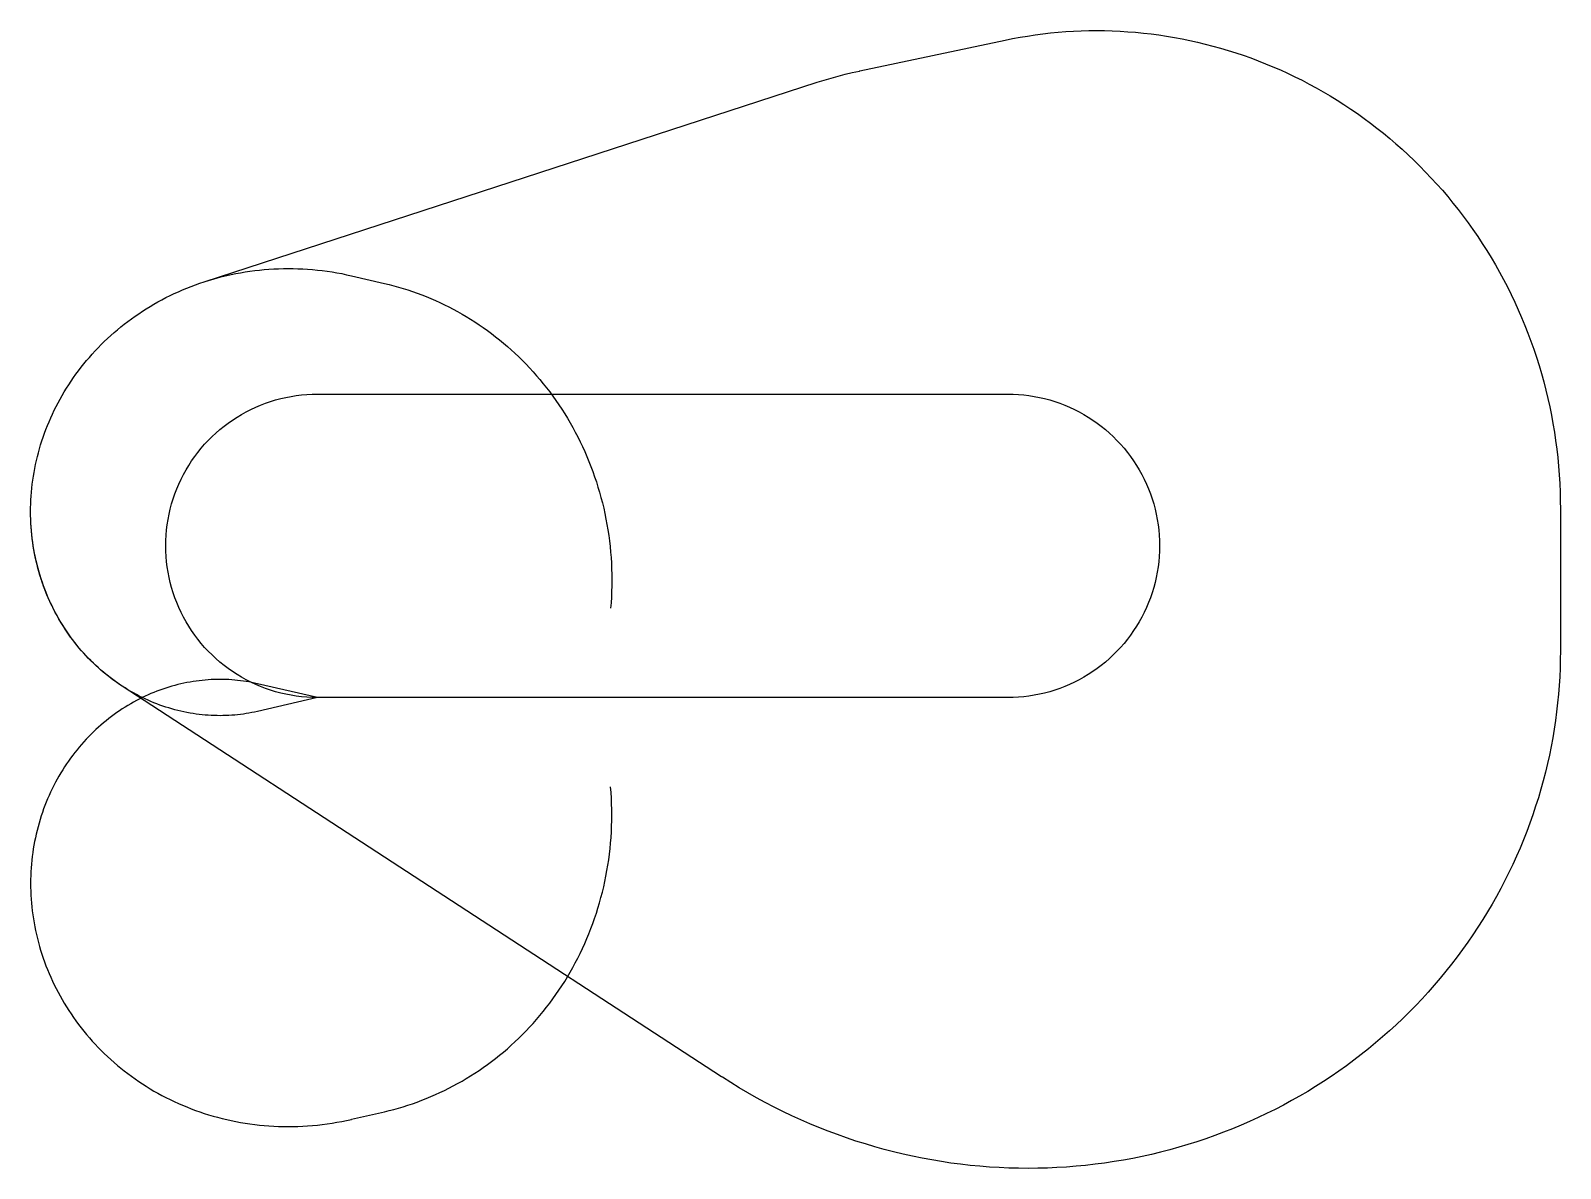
# Model space of a CAD drawing. Header units: metres. Extents: x -6012 to 26055, y -9868 to 13978.
import ezdxf

# ---------------------------------------------------------------- set-up
doc = ezdxf.new("R2010")
doc.units = ezdxf.units.M

msp = doc.modelspace()

# ---------------------------------------------------------------- linework, layer by layer
at = {"layer": 'NorminalTrack', "color": 1}
msp.add_lwpolyline([(0, 0), (0, 0), (-111, 2), (-222, 8), (-332, 17), (-443, 31), (-552, 48), (-661, 70), (-769, 94), (-877, 123), (-983, 156), (-1088, 192), (-1191, 232), (-1294, 275), (-1394, 322), (-1493, 372), (-1590, 426), (-1685, 483), (-1779, 544), (-1869, 607), (-1958, 674), (-2044, 744), (-2128, 817), (-2209, 893), (-2288, 971), (-2364, 1052), (-2436, 1136), (-2506, 1222), (-2573, 1311), (-2637, 1402), (-2697, 1495), (-2754, 1590), (-2808, 1687), (-2859, 1786), (-2906, 1887), (-2949, 1989), (-2989, 2093), (-3025, 2198), (-3057, 2304), (-3086, 2411), (-3111, 2519), (-3132, 2628), (-3150, 2738), (-3163, 2848), (-3173, 2959), (-3179, 3070), (-3181, 3181), (-3179, 3291), (-3173, 3402), (-3163, 3513), (-3150, 3623), (-3132, 3733), (-3111, 3842), (-3086, 3950), (-3057, 4057), (-3025, 4163), (-2989, 4268), (-2949, 4372), (-2906, 4474), (-2859, 4575), (-2808, 4674), (-2754, 4771), (-2697, 4866), (-2637, 4959), (-2573, 5050), (-2506, 5139), (-2436, 5225), (-2364, 5309), (-2288, 5390), (-2209, 5468), (-2128, 5544), (-2044, 5617), (-1958, 5687), (-1869, 5754), (-1779, 5817), (-1685, 5878), (-1590, 5935), (-1493, 5989), (-1394, 6039), (-1294, 6086), (-1191, 6129), (-1088, 6169), (-983, 6205), (-877, 6238), (-769, 6267), (-661, 6292), (-552, 6313), (-443, 6330), (-332, 6344), (-222, 6353), (-111, 6359), (0, 6361), (0, 6361), (14472, 6361), (14472, 6361), (14583, 6359), (14694, 6353), (14805, 6344), (14915, 6330), (15025, 6313), (15133, 6292), (15242, 6267), (15349, 6238), (15455, 6205), (15560, 6169), (15664, 6129), (15766, 6086), (15866, 6039), (15965, 5989), (16062, 5935), (16158, 5878), (16251, 5817), (16342, 5754), (16430, 5687), (16517, 5617), (16600, 5544), (16682, 5468), (16760, 5390), (16836, 5309), (16909, 5225), (16979, 5139), (17045, 5050), (17109, 4959), (17169, 4866), (17227, 4771), (17280, 4674), (17331, 4575), (17378, 4474), (17421, 4372), (17461, 4268), (17497, 4163), (17530, 4057), (17558, 3950), (17583, 3842), (17604, 3733), (17622, 3623), (17635, 3513), (17645, 3402), (17651, 3291), (17653, 3181), (17651, 3070), (17645, 2959), (17635, 2848), (17622, 2738), (17604, 2628), (17583, 2519), (17558, 2411), (17530, 2304), (17497, 2198), (17461, 2093), (17421, 1989), (17378, 1887), (17331, 1786), (17280, 1687), (17227, 1590), (17169, 1495), (17109, 1402), (17045, 1311), (16979, 1222), (16909, 1136), (16836, 1052), (16760, 971), (16682, 893), (16600, 817), (16517, 744), (16430, 674), (16342, 607), (16251, 544), (16158, 483), (16062, 426), (15965, 372), (15866, 322), (15766, 275), (15664, 232), (15560, 192), (15455, 156), (15349, 123), (15242, 94), (15133, 70), (15025, 48), (14915, 31), (14805, 17), (14694, 8), (14583, 2), (14472, 0), (0, 0)], dxfattribs=at)
at = {"layer": 'WindSpiral', "color": 5}
for points in [[(0, 0), (-1259, -291), (-1317, -304), (-1376, -316), (-1435, -327), (-1494, -337), (-1553, -346), (-1613, -354), (-1674, -361), (-1734, -366), (-1795, -371), (-1857, -375), (-1918, -378), (-1980, -379), (-2042, -380), (-2104, -379), (-2167, -378), (-2229, -375), (-2292, -371), (-2355, -366), (-2418, -360), (-2481, -353), (-2544, -345), (-2608, -335), (-2671, -325), (-2734, -313), (-2798, -300), (-2861, -286), (-2924, -271), (-2988, -255), (-3051, -237), (-3114, -218), (-3177, -199), (-3239, -178), (-3302, -156), (-3364, -132), (-3427, -108), (-3489, -82), (-3550, -55), (-3612, -27), (-3673, 2), (-3734, 32), (-3794, 64), (-3854, 96), (-3914, 130), (-3973, 165), (-4032, 201), (-4090, 238), (-4148, 276), (-4206, 316), (-4263, 356), (-4319, 398), (-4375, 441), (-4430, 485), (-4485, 530), (-4539, 576), (-4592, 623), (-4645, 671), (-4696, 720), (-4748, 771), (-4798, 822), (-4848, 875), (-4897, 928), (-4945, 982), (-4993, 1038), (-5039, 1094), (-5085, 1152), (-5130, 1210), (-5174, 1269), (-5217, 1330), (-5259, 1391), (-5300, 1453), (-5340, 1516), (-5379, 1580), (-5417, 1644), (-5454, 1710), (-5490, 1776), (-5525, 1844), (-5559, 1912), (-5592, 1980), (-5624, 2050), (-5655, 2120), (-5684, 2191), (-5712, 2263), (-5739, 2335), (-5765, 2408), (-5790, 2482), (-5813, 2556), (-5836, 2631), (-5857, 2707), (-5876, 2783), (-5895, 2860), (-5912, 2937), (-5928, 3015), (-5942, 3093), (-5955, 3171), (-5967, 3250), (-5978, 3330), (-5987, 3410), (-5995, 3490), (-6001, 3570), (-6006, 3651), (-6009, 3732), (-6012, 3814), (-6012, 3895), (-6012, 3977), (-6010, 4059), (-6006, 4142), (-6001, 4224), (-5995, 4307), (-5987, 4389), (-5977, 4472), (-5966, 4555), (-5954, 4637), (-5940, 4720), (-5925, 4803), (-5908, 4885), (-5890, 4968), (-5870, 5050), (-5849, 5132), (-5826, 5214), (-5802, 5296), (-5776, 5378), (-5749, 5459), (-5720, 5540), (-5690, 5621), (-5658, 5702), (-5625, 5782), (-5591, 5861), (-5555, 5941), (-5517, 6020), (-5478, 6098), (-5437, 6176), (-5395, 6253), (-5352, 6330), (-5307, 6406), (-5261, 6482), (-5213, 6557), (-5164, 6631), (-5113, 6705), (-5061, 6778), (-5008, 6850), (-4953, 6921), (-4897, 6992), (-4840, 7062), (-4781, 7130), (-4721, 7198), (-4659, 7266), (-4597, 7332), (-4532, 7397), (-4467, 7461), (-4400, 7525), (-4332, 7587), (-4263, 7648), (-4193, 7708), (-4121, 7767), (-4049, 7825), (-3975, 7882), (-3899, 7938), (-3823, 7992), (-3746, 8045), (-3667, 8097), (-3588, 8148), (-3507, 8197), (-3426, 8246), (-3343, 8292), (-3259, 8338), (-3175, 8382), (-3089, 8425), (-3003, 8466), (-2915, 8506), (-2827, 8544), (-2738, 8581), (-2648, 8617), (-2557, 8651), (-2465, 8683), (-2373, 8714), (-2373, 8714), (10477, 12894), (10622, 12940), (10768, 12983), (10915, 13024), (11063, 13062), (11212, 13098), (11361, 13131), (11369, 13133), (14414, 13778), (14571, 13810), (14728, 13839), (14887, 13865), (15046, 13889), (15205, 13910), (15365, 13928), (15526, 13943), (15687, 13956), (15849, 13966), (16011, 13973), (16173, 13977), (16335, 13978), (16498, 13977), (16661, 13972), (16824, 13965), (16987, 13955), (17150, 13942), (17313, 13926), (17476, 13908), (17639, 13886), (17801, 13862), (17964, 13834), (18126, 13804), (18288, 13771), (18449, 13735), (18610, 13697), (18771, 13655), (18930, 13611), (19090, 13563), (19248, 13513), (19406, 13460), (19564, 13404), (19720, 13346), (19876, 13284), (20030, 13220), (20184, 13153), (20337, 13084), (20489, 13011), (20639, 12936), (20789, 12858), (20937, 12777), (21084, 12694), (21230, 12608), (21374, 12519), (21518, 12428), (21659, 12334), (21799, 12238), (21938, 12139), (22075, 12037), (22210, 11933), (22344, 11827), (22476, 11718), (22606, 11606), (22735, 11493), (22862, 11376), (22986, 11258), (23109, 11137), (23230, 11014), (23349, 10888), (23466, 10761), (23580, 10631), (23693, 10499), (23803, 10365), (23911, 10229), (24017, 10091), (24121, 9951), (24222, 9809), (24321, 9665), (24417, 9519), (24511, 9371), (24603, 9221), (24692, 9070), (24778, 8917), (24862, 8762), (24944, 8606), (25022, 8448), (25098, 8288), (25172, 8127), (25242, 7965), (25310, 7801), (25375, 7636), (25437, 7469), (25496, 7301), (25553, 7132), (25606, 6962), (25657, 6791), (25705, 6619), (25749, 6445), (25791, 6271), (25830, 6096), (25866, 5919), (25898, 5742), (25928, 5565), (25954, 5386), (25978, 5207), (25998, 5028), (26015, 4847), (26030, 4667), (26041, 4486), (26048, 4304), (26053, 4122), (26055, 3946), (26055, 982), (26053, 800), (26048, 617), (26040, 435), (26029, 252), (26015, 69), (25997, -113), (25976, -296), (25952, -478), (25925, -660), (25895, -842), (25861, -1023), (25824, -1204), (25784, -1385), (25741, -1565), (25695, -1744), (25645, -1923), (25592, -2102), (25536, -2279), (25477, -2456), (25415, -2631), (25349, -2806), (25281, -2980), (25209, -3153), (25135, -3325), (25057, -3496), (24976, -3665), (24892, -3833), (24805, -4000), (24715, -4166), (24622, -4330), (24526, -4493), (24428, -4654), (24326, -4814), (24221, -4972), (24114, -5128), (24004, -5283), (23890, -5436), (23775, -5587), (23656, -5736), (23534, -5883), (23410, -6029), (23284, -6172), (23154, -6313), (23022, -6452), (22888, -6589), (22751, -6724), (22611, -6856), (22469, -6986), (22325, -7114), (22178, -7239), (22029, -7362), (21877, -7483), (21724, -7601), (21568, -7716), (21410, -7829), (21250, -7939), (21087, -8046), (20923, -8151), (20757, -8253), (20589, -8352), (20419, -8448), (20247, -8541), (20073, -8632), (19897, -8719), (19720, -8804), (19541, -8885), (19361, -8964), (19179, -9039), (18996, -9111), (18811, -9180), (18624, -9246), (18437, -9309), (18248, -9369), (18058, -9425), (17867, -9478), (17674, -9528), (17481, -9574), (17286, -9617), (17091, -9657), (16895, -9693), (16698, -9726), (16500, -9756), (16301, -9782), (16102, -9805), (15902, -9824), (15702, -9840), (15501, -9852), (15300, -9861), (15099, -9866), (14897, -9868), (14695, -9866), (14493, -9861), (14291, -9852), (14089, -9840), (13886, -9824), (13684, -9804), (13482, -9781), (13280, -9755), (13079, -9725), (12878, -9691), (12677, -9654), (12477, -9613), (12277, -9569), (12078, -9521), (11879, -9470), (11682, -9415), (11485, -9356), (11288, -9295), (11093, -9229), (10899, -9160), (10706, -9088), (10513, -9012), (10322, -8933), (10133, -8851), (9944, -8765), (9757, -8676), (9571, -8583), (9387, -8487), (9204, -8388), (9022, -8285), (8843, -8179), (8665, -8070), (8488, -7958), (8473, -7948), (-4096, 242), (-4154, 280), (-4212, 320), (-4268, 361), (-4325, 402), (-4381, 445), (-4436, 489), (-4490, 534), (-4544, 581), (-4597, 628), (-4650, 676), (-4702, 726), (-4753, 776), (-4804, 828), (-4853, 880), (-4902, 934), (-4950, 988), (-4998, 1044), (-5044, 1100), (-5090, 1158), (-5134, 1216), (-5178, 1276), (-5221, 1336), (-5263, 1397), (-5304, 1459), (-5344, 1523), (-5383, 1586), (-5421, 1651), (-5458, 1717), (-5494, 1783), (-5529, 1851), (-5563, 1919), (-5596, 1988), (-5627, 2057), (-5658, 2128), (-5687, 2199), (-5715, 2270), (-5742, 2343), (-5768, 2416), (-5792, 2490), (-5816, 2564), (-5838, 2639), (-5859, 2715), (-5878, 2791), (-5897, 2868), (-5914, 2945), (-5929, 3023), (-5944, 3101), (-5957, 3180), (-5968, 3259), (-5979, 3338), (-5988, 3418), (-5995, 3498), (-6002, 3579), (-6006, 3660), (-6010, 3741), (-6012, 3822), (-6012, 3897)], [(0, 0), (-1259, -291), (-1317, -304), (-1376, -316), (-1435, -327), (-1494, -337), (-1553, -346), (-1613, -354), (-1674, -361), (-1734, -366), (-1795, -371), (-1857, -375), (-1918, -378), (-1980, -379), (-2042, -380), (-2104, -379), (-2167, -378), (-2229, -375), (-2292, -371), (-2355, -366), (-2418, -360), (-2481, -353), (-2544, -345), (-2608, -335), (-2671, -325), (-2734, -313), (-2798, -300), (-2861, -286), (-2924, -271), (-2988, -255), (-3051, -237), (-3114, -218), (-3177, -199), (-3239, -178), (-3302, -156), (-3364, -132), (-3427, -108), (-3489, -82), (-3550, -55), (-3612, -27), (-3673, 2), (-3734, 32), (-3794, 64), (-3854, 96), (-3914, 130), (-3973, 165), (-4032, 201), (-4090, 238), (-4148, 276), (-4206, 316), (-4263, 356), (-4319, 398), (-4375, 441), (-4430, 485), (-4485, 530), (-4539, 576), (-4592, 623), (-4645, 671), (-4696, 720), (-4748, 771), (-4798, 822), (-4848, 875), (-4897, 928), (-4945, 982), (-4993, 1038), (-5039, 1094), (-5085, 1152), (-5130, 1210), (-5174, 1269), (-5217, 1330), (-5259, 1391), (-5300, 1453), (-5340, 1516), (-5379, 1580), (-5417, 1644), (-5454, 1710), (-5490, 1776), (-5525, 1844), (-5559, 1912), (-5592, 1980), (-5624, 2050), (-5655, 2120), (-5684, 2191), (-5712, 2263), (-5739, 2335), (-5765, 2408), (-5790, 2482), (-5813, 2556), (-5836, 2631), (-5857, 2707), (-5876, 2783), (-5895, 2860), (-5912, 2937), (-5928, 3015), (-5942, 3093), (-5955, 3171), (-5967, 3250), (-5978, 3330), (-5987, 3410), (-5995, 3490), (-6001, 3570), (-6006, 3651), (-6009, 3732), (-6012, 3814), (-6012, 3895), (-6012, 3977), (-6010, 4059), (-6006, 4142), (-6001, 4224), (-5995, 4307), (-5987, 4389), (-5977, 4472), (-5966, 4555), (-5954, 4637), (-5940, 4720), (-5925, 4803), (-5908, 4885), (-5890, 4968), (-5870, 5050), (-5849, 5132), (-5826, 5214), (-5802, 5296), (-5776, 5378), (-5749, 5459), (-5720, 5540), (-5690, 5621), (-5658, 5702), (-5625, 5782), (-5591, 5861), (-5555, 5941), (-5517, 6020), (-5478, 6098), (-5437, 6176), (-5395, 6253), (-5352, 6330), (-5307, 6406), (-5261, 6482), (-5213, 6557), (-5164, 6631), (-5113, 6705), (-5061, 6778), (-5008, 6850), (-4953, 6921), (-4897, 6992), (-4840, 7062), (-4781, 7130), (-4721, 7198), (-4659, 7266), (-4597, 7332), (-4532, 7397), (-4467, 7461), (-4400, 7525), (-4332, 7587), (-4263, 7648), (-4193, 7708), (-4121, 7767), (-4049, 7825), (-3975, 7882), (-3899, 7938), (-3823, 7992), (-3746, 8045), (-3667, 8097), (-3588, 8148), (-3507, 8197), (-3426, 8246), (-3343, 8292), (-3259, 8338), (-3175, 8382), (-3089, 8425), (-3003, 8466), (-2915, 8506), (-2827, 8544), (-2738, 8581), (-2648, 8617), (-2557, 8651), (-2465, 8683), (-2373, 8714), (-2280, 8743), (-2186, 8771), (-2092, 8797), (-1997, 8822), (-1901, 8845), (-1805, 8866), (-1708, 8886), (-1610, 8904), (-1512, 8921), (-1414, 8935), (-1315, 8949), (-1215, 8960), (-1116, 8970), (-1016, 8977), (-915, 8984), (-814, 8988), (-713, 8991), (-612, 8992), (-510, 8991), (-409, 8988), (-307, 8984), (-205, 8978), (-103, 8970), (-1, 8960), (101, 8948), (204, 8935), (306, 8919), (408, 8902), (510, 8884), (612, 8863), (713, 8840), (717, 8839), (1404, 8681), (1503, 8657), (1601, 8631), (1699, 8604), (1797, 8575), (1895, 8544), (1992, 8512), (2089, 8477), (2186, 8441), (2282, 8403), (2377, 8364), (2473, 8322), (2567, 8279), (2661, 8234), (2754, 8188), (2847, 8139), (2939, 8089), (3031, 8038), (3121, 7984), (3211, 7929), (3300, 7872), (3389, 7814), (3476, 7754), (3563, 7692), (3648, 7628), (3733, 7563), (3817, 7497), (3899, 7429), (3981, 7359), (4062, 7287), (4141, 7215), (4219, 7140), (4297, 7064), (4373, 6987), (4448, 6908), (4521, 6828), (4593, 6746), (4664, 6663), (4734, 6578), (4802, 6492), (4869, 6405), (4935, 6316), (4999, 6226), (5062, 6135), (5123, 6042), (5183, 5949), (5241, 5854), (5297, 5757), (5352, 5660), (5406, 5562), (5458, 5462), (5508, 5362), (5556, 5260), (5603, 5157), (5648, 5053), (5691, 4949), (5733, 4843), (5773, 4736), (5811, 4629), (5847, 4521), (5881, 4412), (5914, 4302), (5944, 4191), (5973, 4080), (6000, 3968), (6025, 3855), (6048, 3741), (6069, 3627), (6088, 3513), (6106, 3398), (6121, 3282), (6134, 3166), (6145, 3050), (6154, 2933), (6161, 2815), (6166, 2698), (6169, 2580), (6170, 2462), (6169, 2344), (6166, 2225), (6161, 2106), (6154, 1988), (6145, 1873)], [(0, 0), (-1259, 291), (-1317, 304), (-1376, 316), (-1435, 327), (-1494, 337), (-1553, 346), (-1613, 354), (-1674, 361), (-1734, 366), (-1795, 371), (-1857, 375), (-1918, 378), (-1980, 379), (-2042, 380), (-2104, 379), (-2167, 378), (-2229, 375), (-2292, 371), (-2355, 366), (-2418, 360), (-2481, 353), (-2544, 345), (-2608, 335), (-2671, 325), (-2734, 313), (-2798, 300), (-2861, 286), (-2924, 271), (-2988, 255), (-3051, 237), (-3114, 218), (-3177, 199), (-3239, 178), (-3302, 156), (-3364, 132), (-3427, 108), (-3489, 82), (-3550, 55), (-3612, 27), (-3673, -2), (-3734, -32), (-3794, -64), (-3854, -96), (-3914, -130), (-3973, -165), (-4032, -201), (-4090, -238), (-4148, -276), (-4206, -316), (-4263, -356), (-4319, -398), (-4375, -441), (-4430, -485), (-4485, -530), (-4539, -576), (-4592, -623), (-4645, -671), (-4696, -720), (-4748, -771), (-4798, -822), (-4848, -875), (-4897, -928), (-4945, -982), (-4993, -1038), (-5039, -1094), (-5085, -1152), (-5130, -1210), (-5174, -1269), (-5217, -1330), (-5259, -1391), (-5300, -1453), (-5340, -1516), (-5379, -1580), (-5417, -1644), (-5454, -1710), (-5490, -1776), (-5525, -1844), (-5559, -1912), (-5592, -1980), (-5624, -2050), (-5655, -2120), (-5684, -2191), (-5712, -2263), (-5739, -2335), (-5765, -2408), (-5790, -2482), (-5813, -2556), (-5836, -2631), (-5857, -2707), (-5876, -2783), (-5895, -2860), (-5912, -2937), (-5928, -3015), (-5942, -3093), (-5955, -3171), (-5967, -3250), (-5978, -3330), (-5987, -3410), (-5995, -3490), (-6001, -3570), (-6006, -3651), (-6009, -3732), (-6012, -3814), (-6012, -3895), (-6012, -3977), (-6010, -4059), (-6006, -4142), (-6001, -4224), (-5995, -4307), (-5987, -4389), (-5977, -4472), (-5966, -4555), (-5954, -4637), (-5940, -4720), (-5925, -4803), (-5908, -4885), (-5890, -4968), (-5870, -5050), (-5849, -5132), (-5826, -5214), (-5802, -5296), (-5776, -5378), (-5749, -5459), (-5720, -5540), (-5690, -5621), (-5658, -5702), (-5625, -5782), (-5591, -5861), (-5555, -5941), (-5517, -6020), (-5478, -6098), (-5437, -6176), (-5395, -6253), (-5352, -6330), (-5307, -6406), (-5261, -6482), (-5213, -6557), (-5164, -6631), (-5113, -6705), (-5061, -6778), (-5008, -6850), (-4953, -6921), (-4897, -6992), (-4840, -7062), (-4781, -7130), (-4721, -7198), (-4659, -7266), (-4597, -7332), (-4532, -7397), (-4467, -7461), (-4400, -7525), (-4332, -7587), (-4263, -7648), (-4193, -7708), (-4121, -7767), (-4049, -7825), (-3975, -7882), (-3899, -7938), (-3823, -7992), (-3746, -8045), (-3667, -8097), (-3588, -8148), (-3507, -8197), (-3426, -8246), (-3343, -8292), (-3259, -8338), (-3175, -8382), (-3089, -8425), (-3003, -8466), (-2915, -8506), (-2827, -8544), (-2738, -8581), (-2648, -8617), (-2557, -8651), (-2465, -8683), (-2373, -8714), (-2280, -8743), (-2186, -8771), (-2092, -8797), (-1997, -8822), (-1901, -8845), (-1805, -8866), (-1708, -8886), (-1610, -8904), (-1512, -8921), (-1414, -8935), (-1315, -8949), (-1215, -8960), (-1116, -8970), (-1016, -8977), (-915, -8984), (-814, -8988), (-713, -8991), (-612, -8992), (-510, -8991), (-409, -8988), (-307, -8984), (-205, -8978), (-103, -8970), (-1, -8960), (101, -8948), (204, -8935), (306, -8919), (408, -8902), (510, -8884), (612, -8863), (713, -8840), (717, -8839), (1404, -8681), (1503, -8657), (1601, -8631), (1699, -8604), (1797, -8575), (1895, -8544), (1992, -8512), (2089, -8477), (2186, -8441), (2282, -8403), (2377, -8364), (2473, -8322), (2567, -8279), (2661, -8234), (2754, -8188), (2847, -8139), (2939, -8089), (3031, -8038), (3121, -7984), (3211, -7929), (3300, -7872), (3389, -7814), (3476, -7754), (3563, -7692), (3648, -7628), (3733, -7563), (3817, -7497), (3899, -7429), (3981, -7359), (4062, -7287), (4141, -7215), (4219, -7140), (4297, -7064), (4373, -6987), (4448, -6908), (4521, -6828), (4593, -6746), (4664, -6663), (4734, -6578), (4802, -6492), (4869, -6405), (4935, -6316), (4999, -6226), (5062, -6135), (5123, -6042), (5183, -5949), (5241, -5854), (5297, -5757), (5352, -5660), (5406, -5562), (5458, -5462), (5508, -5362), (5556, -5260), (5603, -5157), (5648, -5053), (5691, -4949), (5733, -4843), (5773, -4736), (5811, -4629), (5847, -4521), (5881, -4412), (5914, -4302), (5944, -4191), (5973, -4080), (6000, -3968), (6025, -3855), (6048, -3741), (6069, -3627), (6088, -3513), (6106, -3398), (6121, -3282), (6134, -3166), (6145, -3050), (6154, -2933), (6161, -2815), (6166, -2698), (6169, -2580), (6170, -2462), (6169, -2344), (6166, -2225), (6161, -2106), (6154, -1988), (6145, -1873)]]:
    msp.add_lwpolyline(points, dxfattribs=at)

doc.saveas('drawing.dxf')
